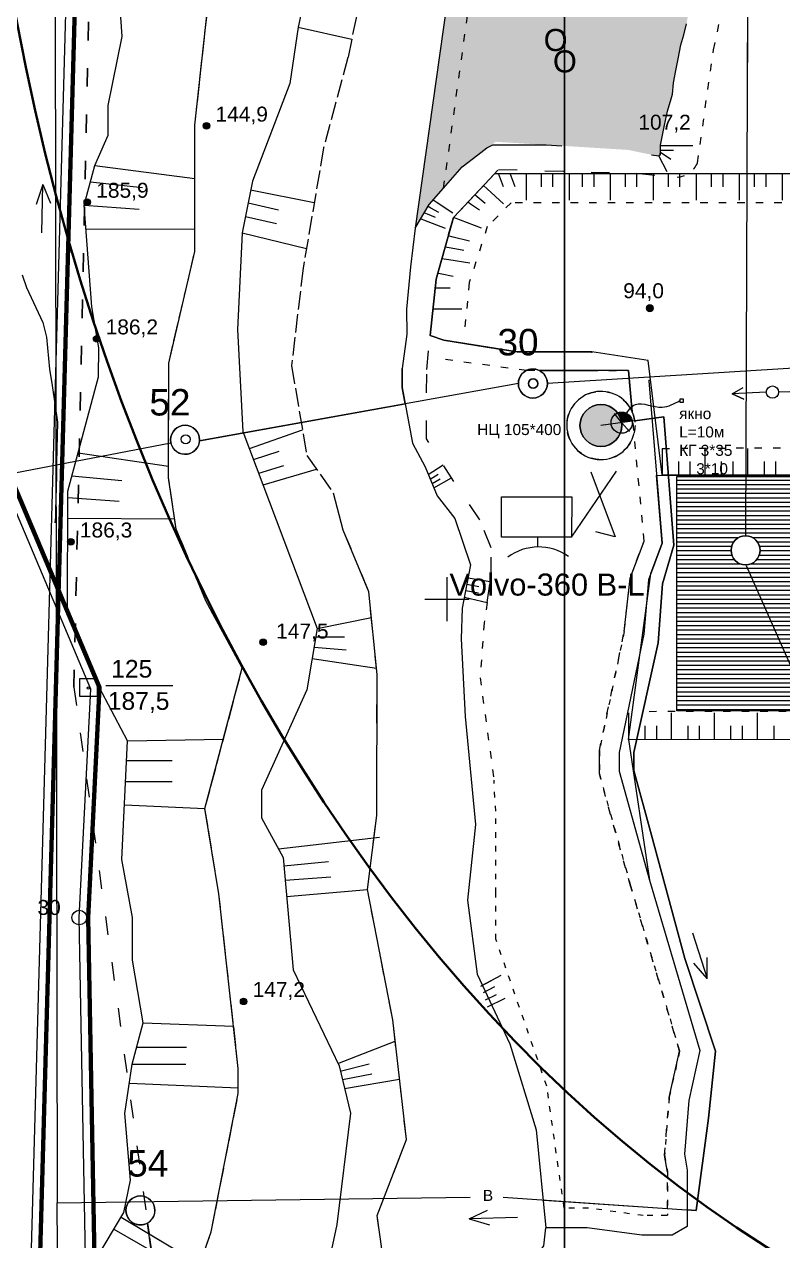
# Model space of a CAD drawing. Header units: millimetres. Extents: x 6127 to 9314, y 4730 to 7085.
# Drawn here: x 6904.1 to 7076.1, y 5654.5 to 5930.4 of the extents above; entities that cross this region are included whole.
import ezdxf

# ---------------------------------------------------------------- set-up
doc = ezdxf.new("R2010")
doc.units = ezdxf.units.MM
doc.header["$LTSCALE"] = 0.7
doc.linetypes.add('ACAD_ISO02W100', pattern=[15, 12, -3])
doc.linetypes.add('ACAD_ISO03W100', pattern=[30, 12, -18])
for name, color, linetype in [('відм', 14, 'Continuous'), ('горизонталі', 22, 'Continuous'), ('горный отвод', 7, 'Continuous'), ('Пикет', 7, 'Continuous'), ('свердловини', 7, 'Continuous'), ('чорн', 255, 'Continuous')]:
    doc.layers.add(name, color=color, linetype=linetype)
doc.layers.add('ИзосеймРадиус', color=90, linetype='Continuous', lineweight=30)
doc.layers.add('СейсмобезпечнаВідстань', color=210, linetype='Continuous', lineweight=30)
doc.styles.get("Standard").update_dxf_attribs({"font": 'arial.ttf'})

# ---------------------------------------------------------------- blocks, each defined once
blk = doc.blocks.new('2')
at = {"layer": 'чорн', "color": 7, "ltscale": 0.2, "transparency": 33554687}
for points in [[(5384.23, 2474.06), (5382.07, 2477.27), (5383.33, 2476.55), (5382.07, 2477.27), (5382.25, 2475.85)], [(5385.02, 2472.91), (5387.23, 2469.73), (5387.02, 2471.17), (5387.23, 2469.73), (5385.97, 2470.41)]]:
    blk.add_lwpolyline(points, dxfattribs=at)
blk.add_circle((5384.63, 2473.49), 0.697, dxfattribs=at)

msp = doc.modelspace()

# ---------------------------------------------------------------- hatches: boundary and pattern name
at = {"ltscale": 0.2, "true_color": 0x000000, "transparency": 33554687}
h = msp.add_hatch(color=18, dxfattribs=at)
h.dxf.hatch_style = 1
h.paths.add_polyline_path([(7038.7, 5842.24, 0.06527), (7038.16, 5841.93), (7039.62, 5840.02, 0.128712)])
h.paths.add_polyline_path([(7039.66, 5839.38, 0.033608), (7039.62, 5840.02), (7039.33, 5837.63, 0.094694)])
at = {"layer": 'відм', "ltscale": 0.2}
h = msp.add_hatch(color=0, dxfattribs=at)
h.dxf.hatch_style = 1
h.paths.add_polyline_path([(6946.18, 5907.33, 1), (6944.71, 5907.33, 1)])
h = msp.add_hatch(color=0, dxfattribs=at)
h.dxf.hatch_style = 1
h.paths.add_polyline_path([(6919.12, 5890.05, 1), (6917.66, 5890.05, 1)])
h = msp.add_hatch(color=0, dxfattribs=at)
h.dxf.hatch_style = 1
h.paths.add_polyline_path([(6921.25, 5859.06, 1), (6919.78, 5859.06, 1)])
h = msp.add_hatch(color=0, dxfattribs=at)
h.dxf.hatch_style = 1
h.paths.add_polyline_path([(6915.41, 5812.99, 1), (6913.94, 5812.99, 1)])
h = msp.add_hatch(color=0, dxfattribs=at)
h.dxf.hatch_style = 1
h.paths.add_polyline_path([(6959.02, 5790.22, 1), (6957.55, 5790.23, 1)])
h = msp.add_hatch(color=0, dxfattribs=at)
h.dxf.hatch_style = 1
h.paths.add_polyline_path([(6954.59, 5708.76, 1), (6953.13, 5708.76, 1)])
at = {"layer": 'чорн', "ltscale": 0.2, "transparency": 33554687}
h = msp.add_hatch(dxfattribs=at)
h.set_pattern_fill('_USER', color=8, pattern_type=0)
h.set_pattern_definition([(0, (0, 0), (0, 1), [])])
h.paths.add_polyline_path([(7181.6, 5850.99), (7179.51, 5851.83), (7181.6, 5852.29), (7181.6, 5858.91), (7145.05, 5856.6), (7145.05, 5827.84), (7181.6, 5827.84)])
h.paths.add_polyline_path([(7181.6, 5888.85), (7145.05, 5888.85), (7145.05, 5856.6), (7181.6, 5858.91)])
h.paths.add_polyline_path([(7145.05, 5888.85), (7129.11, 5888.85), (7129.11, 5855.6), (7145.05, 5856.6)])
h.paths.add_polyline_path([(7145.05, 5856.6), (7129.11, 5855.6), (7129.11, 5849.54), (7131.31, 5849.77, -1.044193), (7134.09, 5849.89, -0.957677), (7131.31, 5849.77), (7129.11, 5849.54), (7129.11, 5827.84), (7145.05, 5827.84)])
h.paths.add_polyline_path([(7145.05, 5827.59), (7129.11, 5827.59), (7081.21, 5827.75), (7081.21, 5777.42), (7082.42, 5774.68), (7145.05, 5774.68)])
h.paths.add_polyline_path([(7181.6, 5825.85), (7181.6, 5827.59), (7145.05, 5827.59), (7145.05, 5774.68), (7181.55, 5774.68)])
h.paths.add_polyline_path([(7173.87, 5821.36, -1), (7175.33, 5821.36, -1)], flags=16)
h.paths.add_polyline_path([(7067.78, 5807.78, -0.419098), (7064.44, 5811.07, -0.411677), (7067.7, 5814.36), (7067.75, 5827.84), (7052.16, 5827.84), (7052.16, 5774.68), (7081.21, 5774.68), (7081.21, 5777.42)])
h.paths.add_polyline_path([(7081.21, 5827.84), (7067.75, 5827.84), (7067.7, 5814.36, -0.416754), (7071.02, 5811.07, -0.409346), (7067.78, 5807.78), (7081.21, 5777.42)], flags=17)
h.paths.add_polyline_path([(7244.35, 6030.54), (7215.59, 6052.2), (7192.93, 6052.2), (7192.93, 6021.67), (7198.43, 6013.31), (7200.17, 6013.31), (7202.49, 6012.67), (7209.9, 6009.96), (7215.29, 6007.83), (7219.49, 6006.17), (7220.87, 6005.73), (7245, 6005.73), (7245, 6020.49)])
h.paths.add_polyline_path([(7192.93, 6052.2), (7145.05, 6052.2), (7145.05, 6023.93), (7191.45, 6023.93), (7192.93, 6021.67)])
h.paths.add_polyline_path([(7130.05, 5798.08), (7159.97, 5798.08), (7159.97, 5816.74), (7130.05, 5816.74)], flags=9)
h.paths.add_polyline_path([(7167.51, 5821.76), (7178.45, 5821.75), (7178.46, 5828.75), (7167.52, 5828.77)], flags=9)
h.paths.add_polyline_path([(7140.61, 6028.36), (7170.53, 6028.36), (7170.53, 6047.01), (7140.61, 6047.01)], flags=9)
h = msp.add_hatch(color=8, dxfattribs=at)
h.dxf.hatch_style = 1
h.paths.add_polyline_path([(7056.45, 5940.3), (7056.68, 5942.17), (7057.18, 5944.31), (7057.34, 5946.06), (7057.41, 5946.53), (7057.5, 5947.49), (7057.8, 5949.27), (7058.02, 5950.59), (7058.34, 5951.03), (7058.92, 5951.83), (7010.66, 5951.83), (7002.32, 5951.83), (6992.74, 5884.17), (6995.98, 5889.47), (6999.23, 5893.2), (7003.42, 5898.01), (7006.96, 5900.76), (7009.04, 5902.37), (7009.59, 5902.65), (7011.03, 5903.73), (7021.97, 5903.06), (7022.46, 5903.06), (7026.06, 5902.81), (7041.09, 5901.88), (7046.38, 5900.78), (7048.02, 5900.55), (7048.32, 5900.76), (7048.43, 5901.56), (7048.43, 5902.99), (7048.54, 5903.52), (7049.99, 5910.64), (7051.12, 5914.49), (7051.4, 5917.06), (7051.94, 5919.93), (7052.43, 5922.51), (7053.01, 5925.72), (7054.3, 5930.51), (7055.29, 5935.11), (7055.49, 5937.45), (7056.05, 5939.1)])
h.paths.add_polyline_path([(7042.04, 5904.6), (7055.62, 5904.59), (7055.63, 5911.59), (7042.04, 5911.61)], flags=24)
at = {"layer": 'чорн', "ltscale": 0.2}
h = msp.add_hatch(color=256, dxfattribs=at)
h.dxf.hatch_style = 1
h.paths.add_polyline_path([(7046.74, 5865.98, 1), (7045.27, 5865.98, 1)])
h = msp.add_hatch(color=5, dxfattribs=at)
h.dxf.hatch_style = 1
h.paths.add_polyline_path([(7030.15, 5839.38, 1), (7039.66, 5839.38, 1)])
at = {"layer": 'чорн', "ltscale": 0.2, "true_color": 0x000000, "transparency": 33554687}
h = msp.add_hatch(dxfattribs=at)
h.set_pattern_fill('ANGLE', color=18)
h.set_pattern_definition([(0, (0, 0), (0, 6.985), [5.08, -1.905]), (90, (0, 0), (-6.985, 4e-16), [5.08, -1.905])])
h.paths.add_polyline_path([(7040.72, 5842.17, 0.21866), (7038.71, 5842.25, -0.128712), (7039.62, 5840.03)])
h.paths.add_polyline_path([(7038.71, 5842.25, 0.06527), (7038.17, 5841.94), (7039.62, 5840.03, 0.128712)])
h.paths.add_polyline_path([(7039.62, 5840.03, -0.033608), (7039.67, 5839.39, -0.094694), (7039.33, 5837.64, 0.212662), (7041.21, 5838.21)])
h.paths.add_polyline_path([(7039.67, 5839.39, 0.033608), (7039.62, 5840.03), (7039.33, 5837.64, 0.094694)])
at = {"layer": 'чорн', "linetype": 'ACAD_ISO03W100', "ltscale": 0.2, "transparency": 33554687}
h = msp.add_hatch(color=8, dxfattribs=at)
h.dxf.hatch_style = 1
h.paths.add_polyline_path([(7038.7, 5842.24, -0.128712), (7039.62, 5840.02), (7042, 5840.34, 0.491349)])

# ---------------------------------------------------------------- linework, layer by layer
at = {"ltscale": 0.2, "transparency": 33554687}
msp.add_lwpolyline([(7052.8, 5844.67), (7053.66, 5844.67), (7053.66, 5845.38), (7052.8, 5845.38)], close=True, dxfattribs=at)
at = {"color": 3, "ltscale": 0.2, "transparency": 33554687}
for centre, radius in [((7031.15, 6019.46), 550), ((7118.46, 5800.5), 553)]:
    msp.add_circle(centre, radius, dxfattribs=at)
at = {"ltscale": 0.2, "transparency": 33554687}
msp.add_spline([(7039.62, 5840.02), (7042.74, 5844.13), (7048.83, 5843.55), (7052.8, 5845.04)], degree=3, dxfattribs=at)
at = {"layer": 'відм', "color": 0, "ltscale": 0.2}
for centre in [(6945.45, 5907.33), (6918.39, 5890.05), (6920.52, 5859.06), (6914.67, 5812.99), (6958.29, 5790.22), (6953.86, 5708.76)]:
    msp.add_circle(centre, 0.733, dxfattribs=at)
at = {"layer": 'горизонталі', "color": 32}
msp.add_lwpolyline([(6903.59, 5873.54), (6904.63, 5870.64), (6908.35, 5862.75), (6909.18, 5859.43), (6909.79, 5852.16), (6910.41, 5848.43), (6911.65, 5840.13), (6911.43, 5831), (6911.42, 5827.89), (6911.21, 5820.21), (6911.21, 5818.55), (6911, 5817.3)], dxfattribs=at)
at = {"layer": 'горный отвод', "color": 7, "ltscale": 0.2}
for points in [[(6920.99, 5597.24), (6918.57, 5727.75), (6921.2, 5779.95), (6861.62, 5921.06), (6818.67, 5957.18), (6574.79, 6074.63), (6708.61, 6295.21), (6826.26, 6401.67), (6833.8, 6396.61), (7051.54, 6540.28), (7160.22, 6601.81), (7192.29, 6603.48), (7213.58, 6592.73), (7445.46, 6392.76), (7810.88, 6317.34), (7811.33, 6268.71), (8210.3, 6210.63), (8208.53, 6196.59), (8208.57, 6196.32)], [(6920.99, 5597.24), (6918.58, 5727.75), (6921.21, 5779.95), (6861.62, 5921.06), (6818.67, 5957.19), (6574.8, 6074.63), (6708.61, 6295.21), (6826.26, 6401.67), (6833.8, 6396.61), (7051.54, 6540.27), (7160.22, 6601.81), (7192.29, 6603.48), (7213.58, 6592.73), (7445.46, 6392.75), (7810.88, 6317.34), (7811.33, 6268.7), (8210.3, 6210.62), (8208.53, 6196.59), (8208.57, 6196.32)], [(6920.99, 5597.24), (6918.58, 5727.75), (6921.21, 5779.95), (6861.62, 5921.06), (6818.67, 5957.19), (6574.8, 6074.63), (6708.61, 6295.21), (6826.26, 6401.67), (6833.8, 6396.61), (7051.54, 6540.27), (7160.22, 6601.81), (7192.29, 6603.48), (7213.58, 6592.73), (7445.46, 6392.75), (7810.88, 6317.34), (7811.33, 6268.7), (8210.3, 6210.62), (8208.53, 6196.59), (8208.57, 6196.32)], [(6920.99, 5597.24), (6918.58, 5727.75), (6921.21, 5779.95), (6861.62, 5921.06), (6818.67, 5957.19), (6574.8, 6074.63), (6708.62, 6295.21), (6826.26, 6401.67), (6833.8, 6396.61), (7051.54, 6540.27), (7160.22, 6601.81), (7192.29, 6603.48), (7213.58, 6592.73), (7445.46, 6392.75), (7810.87, 6317.34), (7811.33, 6268.7), (8210.29, 6210.62), (8208.53, 6196.59), (8208.57, 6196.32)], [(7101.75, 5118.13), (6763.7, 5216.95), (6669.54, 5363.81), (6703.57, 5437.88), (6904.12, 5595.57), (6921.23, 6210.33), (7090.25, 6238.81), (7199.86, 6190.22), (7293.11, 6086.23), (7361.1, 6123.46), (7378.12, 6087.96), (7340.09, 6060.82), (7338.46, 5566.72), (7475, 5378.32), (7101.75, 5118.13)], [(6918.96, 5598.23), (6916.57, 5727.78), (6919.17, 5779.59), (6859.96, 5919.83)]]:
    msp.add_lwpolyline(points, dxfattribs=at)
at = {"layer": 'горный отвод', "color": 2, "lineweight": 200, "ltscale": 0.2}
msp.add_lwpolyline([(6920.99, 5597.24), (6918.57, 5727.75), (6921.2, 5779.95), (6861.62, 5921.06), (6818.67, 5957.18), (6574.79, 6074.63), (6708.61, 6295.21), (6826.26, 6401.68), (6833.8, 6396.61), (7051.54, 6540.28), (7160.22, 6601.81), (7192.29, 6603.48), (7213.58, 6592.73), (7445.46, 6392.76), (7810.88, 6317.34), (7811.34, 6268.71), (8210.3, 6210.63), (8208.53, 6196.59), (8208.57, 6196.32)], dxfattribs=at)
at = {"layer": 'горный отвод', "color": 1, "lineweight": 200, "ltscale": 0.2}
msp.add_lwpolyline([(7101.39, 5120.34), (6764.99, 5218.68), (6671.84, 5363.97), (6705.21, 5436.59), (6906.11, 5594.56), (6923.21, 6208.61), (7089.99, 6236.71), (7198.64, 6188.54), (7292.67, 6083.68), (7360.2, 6120.66), (7375.56, 6088.62), (7338.07, 6061.87), (7336.43, 5566.06), (7472.15, 5378.8)], close=True, dxfattribs=at)
at = {"layer": 'горный отвод', "color": 7, "ltscale": 0.2}
for centre, radius in [((7019.54, 5848.89), 1.06), ((6940.71, 5836.25), 1.02)]:
    msp.add_circle(centre, radius, dxfattribs=at)
at = {"layer": 'ИзосеймРадиус', "color": 6, "lineweight": 40, "ltscale": 0.2, "transparency": 33554687}
for centre in [(7199.06, 6028.97), (7033.19, 6020.11)]:
    msp.add_ellipse(centre, major_axis=(6.57, -414.64), ratio=0.737732, dxfattribs=at)
at = {"layer": 'Пикет', "color": 7, "ltscale": 0.2}
for p in [(7032.85, 5856.02), (7045.83, 5849.61), (7048.78, 5812.68)]:
    msp.add_point(p, dxfattribs=at)
at = {"layer": 'свердловини', "color": 5, "linetype": 'ACAD_ISO03W100', "lineweight": 30, "ltscale": 0.5}
msp.add_line((6924.75, 6203.86), (6915.37, 5780.04), dxfattribs=at)
at = {"layer": 'свердловини', "color": 7, "ltscale": 0.5}
for p, q in [((7069.19, 6181.27), (7067.7, 5814.36)), ((7222.2, 5861.47), (7022.76, 5848.89)), ((7016.18, 5848.9), (6943.86, 5835.87)), ((6937.37, 5835.38), (6828.24, 5814.5)), ((7067.85, 5807.62), (7156.74, 5606.64))]:
    msp.add_line(p, q, dxfattribs=at)
at = {"layer": 'свердловини', "color": 5, "linetype": 'ACAD_ISO03W100', "ltscale": 0.5}
msp.add_line((6915.37, 5780.04), (6941.49, 5589.87), dxfattribs=at)
at = {"layer": 'свердловини', "color": 7}
for centre in [(7019.47, 5848.9), (6940.58, 5836.13), (7067.73, 5811.07), (6930.45, 5661.36)]:
    msp.add_circle(centre, 3.29, dxfattribs=at)
at = {"layer": 'СейсмобезпечнаВідстань', "color": 6, "ltscale": 0.2, "transparency": 33554687}
msp.add_line((7026.63, 6434.74), (7026.63, 5605.56), dxfattribs=at)
at = {"layer": 'чорн', "color": 1, "lineweight": 0, "ltscale": 0.2}
msp.add_line((6923.21, 6208.61), (6906.11, 5594.56), dxfattribs=at)
at = {"layer": 'чорн', "color": 7, "lineweight": 0, "ltscale": 0.2}
for p, q in [((7069.19, 6181.27), (7068.13, 5921.73)), ((6942.81, 5907.53), (6945.92, 5935.9)), ((6942.78, 5878.82), (6942.81, 5907.53)), ((6936.87, 5853.5), (6942.78, 5878.82)), ((6999.26, 5858.7), (7008.66, 5857.23)), ((7008.66, 5857.23), (7015.88, 5856.09)), ((7015.88, 5856.09), (7032.82, 5856.09)), ((6936.84, 5827.54), (6936.87, 5853.5)), ((6989.81, 5848), (6989.82, 5852.28)), ((7020.94, 5851.84), (7032.53, 5851.84)), ((7041.15, 5851.84), (7041.54, 5847.54)), ((6990.5, 5844.27), (6989.81, 5848)), ((7041.54, 5847.54), (7042.01, 5842.44)), ((6943.86, 5835.87), (6990.5, 5844.27)), ((6974.29, 5841.35), (6943.86, 5835.87)), ((7042.57, 5840.42), (7049.19, 5841.31)), ((7049.19, 5841.31), (7051.47, 5812.24)), ((6938.58, 5815.85), (6936.84, 5827.54)), ((6976.47, 5815.61), (6974.27, 5824.03)), ((6945.27, 5799.62), (6938.58, 5815.85)), ((6982.27, 5801.69), (6976.47, 5815.61)), ((7041.54, 5804.73), (7044.71, 5813.18)), ((7051.47, 5812.24), (7048.9, 5803.45)), ((7040.22, 5792.68), (7041.54, 5804.73)), ((6984.12, 5782.88), (6982.27, 5801.69)), ((7048.9, 5803.45), (7047.87, 5790.09)), ((6953.57, 5784.44), (6945.27, 5799.62)), ((7047.87, 5790.09), (7042.41, 5765.19)), ((6945.1, 5752.51), (6953.57, 5784.44)), ((6984.09, 5750.9), (6984.12, 5782.88)), ((7034.56, 5760.34), (7034.56, 5765.67)), ((6948.25, 5733.13), (6945.1, 5752.51)), ((6981.95, 5734.12), (6984.09, 5750.9)), ((7046.39, 5746.47), (7053.98, 5718.48)), ((6952.65, 5693.57), (6948.25, 5733.13)), ((6987.7, 5704.58), (6981.95, 5734.12)), ((7053.98, 5718.48), (7060.87, 5697.5)), ((7007.92, 5712.35), (7012.26, 5714.7)), ((6990.79, 5677.47), (6987.7, 5704.58)), ((7050.41, 5686.97), (7052.75, 5697.5)), ((7060.87, 5697.5), (7059.29, 5682.31)), ((6952.65, 5687.87), (6952.65, 5693.57)), ((6946.52, 5656.52), (6952.65, 5687.87)), ((7059.29, 5682.31), (7056.54, 5661.36)), ((6984.12, 5660.19), (6990.79, 5677.47)), ((7050.04, 5670.06), (7049.34, 5673.89)), ((7021.99, 5663.71), (7050.03, 5661.8)), ((7054.5, 5661.5), (7054.49, 5657.73)), ((7056.54, 5661.36), (7054.5, 5661.5)), ((6987.74, 5634.54), (6984.12, 5660.19)), ((6932.4, 5656.02), (6943.91, 5649.13)), ((6943.91, 5649.13), (6946.52, 5656.52)), ((7021.98, 5653.32), (7022.4, 5657.44)), ((7031.77, 5657.43), (7026.54, 5657.43)), ((7026.54, 5657.43), (7026.54, 5652.44)), ((7044.2, 5655.72), (7031.77, 5657.43)), ((7051.04, 5655.71), (7044.2, 5655.72)), ((7054.49, 5657.73), (7051.04, 5655.71))]:
    msp.add_line(p, q, dxfattribs=at)
at = {"layer": 'чорн', "color": 18, "ltscale": 0.2, "true_color": 0x000000, "transparency": 33554687}
for p, q in [((7055.8, 5902.82), (7048.43, 5902.82)), ((7051.37, 5901.75), (7048.43, 5901.75)), ((7050.74, 5899.73), (7048.43, 5901.27)), ((7049.91, 5896.9), (7048.02, 5900.55)), ((6997.55, 5890.04), (6996.88, 5890.49)), ((7001.33, 5887.54), (6997.55, 5890.04)), ((6995.56, 5887.33), (6994.85, 5887.63)), ((6997.4, 5886.54), (6995.56, 5887.33)), ((6996.35, 5888.65), (6995.7, 5889.01)), ((6998.13, 5887.69), (6996.35, 5888.65)), ((6994.77, 5885.97), (6994.02, 5886.27)), ((6999.67, 5884.04), (6994.77, 5885.97))]:
    msp.add_line(p, q, dxfattribs=at)
at = {"layer": 'чорн', "color": 7, "ltscale": 0.5}
for p, q in [((6920.14, 5898.31), (6942.8, 5895.4)), ((6919.13, 5894.65), (6930.89, 5893.34)), ((6917.66, 5889.32), (6930.14, 5888.45)), ((6918.08, 5883.87), (6942.78, 5884)), ((6916.3, 5833.16), (6936.84, 5830.18)), ((6914.89, 5827.97), (6926.21, 5826.92)), ((6913.95, 5823.03), (6925.64, 5822.2)), ((6913.95, 5818.37), (6938.23, 5818.22)), ((6927.51, 5767.89), (6949.27, 5768.2)), ((6927.3, 5763.38), (6937.67, 5763.37)), ((6927.08, 5758.62), (6937.66, 5758.6)), ((6926.83, 5753.34), (6945.1, 5752.51)), ((6931.09, 5703.87), (6951.59, 5703.11)), ((6929.63, 5698.37), (6940.89, 5698.36)), ((6928.61, 5694.52), (6940.76, 5694.51)), ((6927.97, 5690.21), (6952.65, 5689.15)), ((6926.05, 5659.82), (6943.91, 5649.13)), ((6924.45, 5657.14), (6935.46, 5650.74))]:
    msp.add_line(p, q, dxfattribs=at)
at = {"layer": 'чорн', "color": 1, "ltscale": 0.2, "transparency": 33554687}
for p, q in [((7012.83, 5893.48), (7011.7, 5896.52)), ((7015.48, 5893.48), (7014.32, 5896.52)), ((7018.05, 5890.52), (7018.05, 5896.52)), ((7021.4, 5893.48), (7021.4, 5896.52)), ((7024.03, 5893.48), (7024.03, 5896.52)), ((7027.75, 5890.52), (7027.75, 5896.52)), ((7030.76, 5893.48), (7030.76, 5896.52)), ((7033.39, 5893.48), (7033.39, 5896.52)), ((7037.11, 5890.52), (7037.11, 5896.52)), ((7040.47, 5893.48), (7040.47, 5896.52)), ((7043.09, 5893.48), (7043.09, 5896.52)), ((7046.82, 5890.52), (7046.82, 5896.52)), ((7050.22, 5893.48), (7050.22, 5896.52)), ((7052.85, 5893.48), (7052.85, 5896.52)), ((7056.57, 5890.52), (7056.57, 5896.52)), ((7060, 5893.48), (7060, 5896.52)), ((7062.62, 5893.48), (7062.62, 5896.52)), ((7066.35, 5890.52), (7066.35, 5896.52)), ((7069.77, 5893.48), (7069.77, 5896.52)), ((7072.4, 5893.48), (7072.4, 5896.52)), ((7076.12, 5890.52), (7076.12, 5896.52)), ((7009.1, 5893.08), (7008.3, 5893.83)), ((7012.79, 5889.64), (7009.1, 5893.08)), ((7005.56, 5889.45), (7004.71, 5890.02)), ((7006.82, 5891.24), (7006.28, 5891.69)), ((7008.64, 5889.76), (7006.82, 5891.24)), ((7007.4, 5888.22), (7005.56, 5889.45)), ((7007.83, 5884.11), (7001.45, 5886.55)), ((7001.38, 5882.12), (7000.29, 5882.4)), ((7005.09, 5881.19), (7001.38, 5882.12)), ((7000.93, 5879.56), (6999.56, 5879.8)), ((7003.78, 5879.07), (7000.93, 5879.56)), ((6999.35, 5877.08), (6998.82, 5877.16)), ((7000.4, 5876.92), (6999.35, 5877.08)), ((7005.21, 5876.19), (7000.4, 5876.92)), ((6998.46, 5873.74), (6997.9, 5873.85)), ((7001.43, 5873.18), (6998.46, 5873.74)), ((7000.74, 5870.52), (6997.32, 5870.52)), ((7003.36, 5865.76), (6996.82, 5865.76)), ((7048.77, 5834.18), (7048.77, 5828.18)), ((7058.48, 5834.18), (7058.48, 5828.18)), ((7068.2, 5834.18), (7068.2, 5828.18)), ((7052.49, 5831.22), (7052.49, 5828.18)), ((7055.12, 5831.22), (7055.12, 5828.18)), ((7062.2, 5831.22), (7062.2, 5828.18)), ((7064.83, 5831.22), (7064.83, 5828.18)), ((7071.93, 5831.22), (7071.93, 5828.18)), ((7074.55, 5831.22), (7074.55, 5828.18)), ((7041.17, 5774.18), (7041.17, 5768.18)), ((7050.88, 5774.18), (7050.88, 5768.18)), ((7060.6, 5774.18), (7060.6, 5768.18)), ((7070.38, 5774.18), (7070.38, 5768.18)), ((7044.89, 5771.23), (7044.89, 5768.18)), ((7047.52, 5771.23), (7047.52, 5768.18)), ((7054.6, 5771.23), (7054.6, 5768.18)), ((7057.23, 5771.23), (7057.23, 5768.18)), ((7064.33, 5771.23), (7064.33, 5768.18)), ((7066.95, 5771.23), (7066.95, 5768.18)), ((7074.1, 5771.23), (7074.1, 5768.18))]:
    msp.add_line(p, q, dxfattribs=at)
at = {"layer": 'чорн', "color": 7, "linetype": 'ACAD_ISO03W100', "ltscale": 0.2}
for p, q in [((7046.16, 5896.28), (7043, 5896.59)), ((7032.53, 5851.84), (7041.15, 5851.84)), ((7044.71, 5813.18), (7042.45, 5837.67)), ((7034.56, 5765.67), (7040.22, 5792.68)), ((7041.64, 5735), (7034.56, 5760.34)), ((7052.75, 5697.5), (7041.64, 5735)), ((7049.34, 5673.89), (7050.41, 5686.97)), ((7050.03, 5661.8), (7050.04, 5670.06))]:
    msp.add_line(p, q, dxfattribs=at)
at = {"layer": 'чорн', "lineweight": 0, "ltscale": 0.2}
for p, q in [((7032.53, 5851.84), (7020.94, 5851.84)), ((7041.15, 5851.84), (7032.53, 5851.84)), ((7041.54, 5847.54), (7041.15, 5851.84)), ((7042.01, 5842.44), (7041.54, 5847.54))]:
    msp.add_line(p, q, dxfattribs=at)
at = {"layer": 'чорн', "ltscale": 0.2}
for p, q in [((7049.19, 5841.31), (7034.91, 5839.38)), ((7051.47, 5812.24), (7049.19, 5841.31)), ((7048.9, 5803.45), (7051.47, 5812.24)), ((7047.87, 5790.09), (7048.9, 5803.45)), ((7042.41, 5765.19), (7047.87, 5790.09)), ((7042.41, 5761.15), (7042.41, 5765.19)), ((7046.39, 5746.47), (7042.41, 5761.15)), ((7053.98, 5718.48), (7046.39, 5746.47)), ((7060.87, 5697.5), (7053.98, 5718.48)), ((7059.29, 5682.31), (7060.87, 5697.5)), ((7056.54, 5661.36), (7059.29, 5682.31))]:
    msp.add_line(p, q, dxfattribs=at)
at = {"layer": 'чорн', "color": 1, "lineweight": 0, "ltscale": 0.2, "transparency": 33554687}
for p, q in [((7012.34, 5814.04), (7012.35, 5823.19)), ((7012.35, 5823.19), (7028.29, 5823.22)), ((7028.29, 5823.22), (7028.27, 5814.02)), ((7028.27, 5814.02), (7012.34, 5814.04))]:
    msp.add_line(p, q, dxfattribs=at)
at = {"layer": 'чорн', "color": 7, "linetype": 'ACAD_ISO03W100', "ltscale": 0.5}
msp.add_line((7009.99, 5811.67), (7007.48, 5818), dxfattribs=at)
at = {"layer": 'чорн', "color": 7, "ltscale": 0.2, "transparency": 33554687}
for p, q in [((6999.99, 5804.99), (6999.99, 5794.99)), ((6994.99, 5799.99), (7004.99, 5799.99))]:
    msp.add_line(p, q, dxfattribs=at)
at = {"layer": 'чорн', "ltscale": 0.2, "transparency": 33554687}
for q in [(6994.99, 5799.99), (6999.99, 5799.99)]:
    msp.add_line((6994.99, 5799.99), q, dxfattribs=at)
at = {"layer": 'чорн', "color": 7, "ltscale": 0.2}
msp.add_line((6922.61, 5780.44), (6937.8, 5780.42), dxfattribs=at)
at = {"layer": 'чорн', "color": 255, "lineweight": 0, "ltscale": 0.2}
for p, q in [((7042.41, 5765.19), (7042.41, 5761.15)), ((7042.41, 5761.15), (7046.39, 5746.47))]:
    msp.add_line(p, q, dxfattribs=at)
at = {"layer": 'чорн', "color": 5, "lineweight": 0, "ltscale": 0.2}
for p, q in [((6938.1, 5614.55), (6932.06, 5658.5)), ((6932.06, 5658.5), (6932.4, 5656.02))]:
    msp.add_line(p, q, dxfattribs=at)
at = {"layer": 'чорн', "color": 7, "ltscale": 0.2}
for points in [[(7050.93, 6297.9), (7027.87, 6239.55), (6918.97, 6216.32), (6910.66, 6204.42), (6911.6, 5663.07), (7005.23, 5664.36)], [(6966.26, 5929.74), (6978.39, 5927.02)], [(6955.45, 5892.83), (6969.89, 5889.98)], [(6954.87, 5889.89), (6961.79, 5888.29)], [(6954.26, 5886.78), (6961.34, 5885.2)], [(6953.53, 5883.04), (6968.11, 5879.54)], [(7045.81, 5849.54), (7048.77, 5812.71), (7045.74, 5804.39)], [(6955.17, 5834.15), (6967.21, 5838.37)], [(6956.11, 5831.66), (6961.91, 5833.52)], [(6957.28, 5828.54), (6963.01, 5830.28)], [(6958.27, 5825.91), (6970.43, 5829.44)], [(6995.75, 5828.28), (6999.14, 5830.43)], [(6996.19, 5827.23), (6997.98, 5828.32)], [(6996.63, 5826.19), (6998.48, 5827.25)], [(6997.03, 5825.26), (7001.01, 5827.51)], [(7004.8, 5804.83), (7009.79, 5803.99)], [(7004.24, 5801.99), (7007.12, 5801.41)], [(7004.52, 5803.41), (7007.23, 5802.9)], [(7003.94, 5800.47), (7009.1, 5799.23)], [(6970.56, 5793.31), (6982.85, 5795.82)], [(6970.25, 5791.42), (6976.73, 5791.41)], [(6969.86, 5789.11), (6977.12, 5788.5)], [(6969.42, 5786.51), (6983.98, 5784.35)], [(6961.74, 5743.4), (6984.69, 5746.02)], [(6963.01, 5739.52), (6973.15, 5740.46)], [(6963.29, 5736.26), (6973.61, 5737.03)], [(6963.62, 5732.53), (6981.95, 5734.12)], [(7007.67, 5712.22), (7010.09, 5713.53)], [(7008.27, 5710.8), (7010.83, 5712.11)], [(7008.75, 5709.08), (7011.23, 5710.35)], [(7009.19, 5707.5), (7013.2, 5709.47)], [(6975.25, 5694.71), (6988.25, 5699.77)], [(6975.8, 5692.96), (6982.31, 5694.62)], [(6976.26, 5691.05), (6982.93, 5692.33)], [(6976.75, 5689), (6989.23, 5691.1)], [(7012.75, 5664.34), (7056.54, 5661.36)], [(6911.99, 5601.7), (6911.6, 5663.07)]]:
    msp.add_lwpolyline(points, dxfattribs=at)
at = {"layer": 'чорн', "color": 7, "ltscale": 0.5}
for points in [[(6971.14, 5952.72), (6966.26, 5929.74), (6964.37, 5916.91), (6955.84, 5894.77), (6953.53, 5883.04), (6952.48, 5861.15), (6953.72, 5837.98), (6970.56, 5793.31), (6968.22, 5779.39), (6957.94, 5756.67), (6957.94, 5750.39), (6962.85, 5741.37), (6965.08, 5715.93), (6975.52, 5694.15), (6978.08, 5683.45), (6975.02, 5658.13), (6968.32, 5627.03)], [(6920.34, 5650.24), (6926.69, 5660.9), (6928.21, 5668.24), (6926.95, 5683.32), (6928.61, 5694.52), (6931.09, 5703.87), (6928.68, 5718.15), (6928.69, 5727.76), (6926.25, 5740.96), (6927.51, 5767.89), (6920.35, 5781.44), (6913.92, 5796.79), (6913.95, 5824.52), (6920.98, 5850.44), (6920.99, 5856.99), (6919.46, 5866.26), (6917.66, 5889.32), (6920.14, 5898.31), (6923.15, 5905.19), (6923.15, 5911.98), (6926.3, 5927.6), (6925.4, 5940.76)], [(7003.2, 5790.99), (7004.13, 5773.39), (7006.43, 5748.88), (7004.63, 5731.72), (7006.81, 5714.97), (7014.23, 5699.14), (7020.26, 5679.67), (7022.4, 5657.44)], [(6920.79, 5466.74), (6914.85, 5468.71), (6921.03, 5477.33), (6929.1, 5498.92), (6936.08, 5509.98), (6948.62, 5528.55), (6955.98, 5548.26), (6972.12, 5575.57), (6985.33, 5589.67), (6996.29, 5604.71), (7006.58, 5625.15), (7015.6, 5644.57), (7021.98, 5653.32), (7022.4, 5657.44)], [(7026.54, 5657.43), (7026.54, 5652.44), (7017.72, 5637.9), (7013.68, 5621.81), (6990.43, 5588.84), (6972.58, 5570.05), (6956.45, 5537.28), (6940.03, 5508.77), (6929.68, 5491.01), (6924.82, 5481.47), (6921.03, 5477.33)]]:
    msp.add_lwpolyline(points, dxfattribs=at)
at = {"layer": 'чорн', "color": 7, "linetype": 'ACAD_ISO02W100', "ltscale": 0.5}
for points in [[(6983.65, 5952.71), (6977.54, 5922.87), (6972, 5902.35), (6967.35, 5875.08), (6964.73, 5853), (6968.19, 5832.6), (6974.27, 5824.03)], [(6941.22, 5641.49), (6946.52, 5656.52), (6952.65, 5687.87), (6952.65, 5693.57), (6948.25, 5733.13), (6945.1, 5752.51), (6953.57, 5784.44), (6945.27, 5799.62), (6938.58, 5815.85), (6936.84, 5827.54), (6936.87, 5853.5), (6942.78, 5878.82), (6942.81, 5907.53), (6945.92, 5935.9)]]:
    msp.add_lwpolyline(points, dxfattribs=at)
at = {"layer": 'чорн', "color": 18, "ltscale": 0.2, "true_color": 0x000000, "transparency": 33554687}
msp.add_lwpolyline([(7002.32, 5951.83), (6992.74, 5884.17)], dxfattribs=at)
at = {"layer": 'чорн', "color": 18, "linetype": 'ACAD_ISO03W100', "ltscale": 0.2, "true_color": 0x000000, "transparency": 33554687}
msp.add_lwpolyline([(6999.23, 5893.2), (7006.71, 5947.29), (7057.51, 5947.29)], dxfattribs=at)
at = {"layer": 'чорн', "color": 7, "linetype": 'ACAD_ISO03W100', "ltscale": 0.2, "transparency": 33554687}
msp.add_lwpolyline([(7056.82, 5898.95), (7060.45, 5924.58), (7064.94, 5945.49)], dxfattribs=at)
at = {"layer": 'чорн', "color": 7, "ltscale": 0.2, "transparency": 33554687}
for points in [[(7046.38, 5900.78), (7048.02, 5900.55), (7048.32, 5900.76), (7048.43, 5901.56), (7048.43, 5902.99), (7049.35, 5907.53), (7049.99, 5910.64), (7050.82, 5913.46), (7051.12, 5914.49), (7051.4, 5917.06), (7051.94, 5919.93), (7052.43, 5922.51), (7053.01, 5925.72), (7053.7, 5927.99), (7054.3, 5930.51)], [(6992.74, 5884.17), (6995.98, 5889.47), (6999.23, 5893.2), (7003.42, 5898.01), (7006.96, 5900.76), (7009.04, 5902.37), (7010.39, 5903.06), (7013.03, 5903.06), (7017.97, 5903.06), (7022.46, 5903.06), (7026.06, 5902.81)]]:
    msp.add_lwpolyline(points, dxfattribs=at)
at = {"layer": 'чорн', "color": 1, "ltscale": 0.2, "transparency": 33554687}
for points in [[(7048.43, 5901.27), (7048.32, 5900.76)], [(7128.52, 5896.52), (7128.52, 5828.07), (7048.77, 5828.18), (7045.61, 5854.11), (7032.82, 5856.09), (7015.88, 5856.09), (6999.26, 5858.7), (6996.2, 5859.81), (6997.54, 5872.57), (7001.45, 5886.55), (7010.83, 5896.52), (7187.21, 5896.52)], [(7187.21, 5896.52), (7187.21, 5768.12), (7041.17, 5768.18), (7046.26, 5805.8), (7048.77, 5812.71), (7047.54, 5828.07)], [(7047.54, 5828.07), (7128.52, 5828.18), (7128.52, 5896.52)], [(7008.78, 5894.34), (7001.45, 5886.55), (6997.54, 5872.57), (6996.2, 5859.81), (6999.26, 5858.7), (7015.88, 5856.09), (7032.82, 5856.09), (7032.82, 5856.09)], [(7028.27, 5814.02), (7038.46, 5829.03)], [(7032.66, 5828.86), (7038.13, 5814.15), (7033.73, 5815.23)], [(7020.58, 5811.83), (7020.58, 5814.03)], [(7041.17, 5768.18), (7045.93, 5736.24)]]:
    msp.add_lwpolyline(points, dxfattribs=at)
at = {"layer": 'чорн', "color": 7, "linetype": 'ACAD_ISO03W100', "ltscale": 0.5}
for points in [[(7007.48, 5818), (7001.56, 5826.66), (6995.37, 5836.32), (6995.39, 5852.11), (6997.54, 5872.57), (7001.45, 5886.55), (7011.7, 5897.44), (7043, 5896.59), (7052.22, 5895.69)], [(6987.74, 5634.54), (6984.12, 5660.19), (6990.79, 5677.47), (6987.7, 5704.58), (6981.95, 5734.12), (6984.09, 5750.9), (6984.12, 5782.88), (6982.27, 5801.69), (6976.47, 5815.61)], [(7009.1, 5799.23), (7009.98, 5805.35), (7009.99, 5811.67)]]:
    msp.add_lwpolyline(points, dxfattribs=at)
at = {"layer": 'чорн', "color": 5, "ltscale": 0.2}
for points in [[(6908.12, 5883.11), (6908.35, 5894.04), (6906.78, 5889.49)], [(6908.35, 5894.04), (6910.09, 5889.78)], [(7055.68, 5724.35), (7059.02, 5713.94), (7059.02, 5718.75)], [(7059.02, 5713.94), (7055.99, 5717.4)], [(7005.03, 5659.45), (7009.2, 5661.39)], [(7015.96, 5659.73), (7005.03, 5659.45), (7009.65, 5658.1)]]:
    msp.add_lwpolyline(points, dxfattribs=at)
at = {"layer": 'чорн', "color": 1, "linetype": 'ACAD_ISO03W100', "ltscale": 0.2, "transparency": 33554687}
for points in [[(7048.77, 5834.18), (7122.56, 5834.64), (7122.13, 5889.9), (7014.55, 5889.9), (7009.14, 5884.5), (7005.05, 5871.78), (7003.89, 5860.09)], [(7045.86, 5774.55), (7181.55, 5774.62), (7181.6, 5825.85)]]:
    msp.add_lwpolyline(points, dxfattribs=at)
at = {"layer": 'чорн', "color": 7, "ltscale": 0.15, "transparency": 33554687}
for points in [[(6992.74, 5884.17), (6991.74, 5875.35), (6990.82, 5865.76), (6990.89, 5860.06), (6989.82, 5852.28), (6989.81, 5848), (6992.15, 5835.35), (6995.02, 5829.99), (6997.79, 5823.45), (7001.76, 5818.32), (7005.36, 5807.74), (7003.45, 5797.97), (7003.2, 5790.99)], [(7045.74, 5804.39), (7044.65, 5792.02), (7039.03, 5765.2), (7039.02, 5760.95), (7045.93, 5736.24), (7057.36, 5697.66), (7054.84, 5686.3), (7053.84, 5674.12), (7054.51, 5670.47), (7054.49, 5657.73), (7051.04, 5655.71), (7044.2, 5655.72), (7031.77, 5657.43), (7022.4, 5657.44)]]:
    msp.add_lwpolyline(points, dxfattribs=at)
at = {"layer": 'чорн', "ltscale": 0.2}
msp.add_lwpolyline([(7032.82, 5856.09), (7015.88, 5856.09), (7008.66, 5857.23), (6999.26, 5858.7)], dxfattribs=at)
at = {"layer": 'чорн', "color": 7, "linetype": 'ACAD_ISO03W100', "ltscale": 0.2}
for points in [[(7040.22, 5792.68), (7041.54, 5804.73), (7044.71, 5813.18), (7041.54, 5847.54), (7041.15, 5851.84), (7032.53, 5851.84), (7018, 5851.84), (6999.64, 5854.35)], [(7009.1, 5799.23), (7008.44, 5794.64), (7007.51, 5782.18), (7010.66, 5758.94)]]:
    msp.add_lwpolyline(points, dxfattribs=at)
at = {"layer": 'чорн', "ltscale": 0.2, "transparency": 33554687}
for points in [[(7039.62, 5840.02), (7039.62, 5840.02), (7038.01, 5842.13)], [(7039.62, 5840.02), (7039.62, 5840.02), (7039.62, 5840.02), (7039.62, 5840.02), (7040.87, 5842.48)], [(7039.62, 5840.02), (7039.33, 5837.63)], [(7039.62, 5840.02), (7039.62, 5840.02), (7039.62, 5840.02)], [(7039.62, 5840.02), (7039.62, 5840.02), (7041.36, 5838.02)]]:
    msp.add_lwpolyline(points, dxfattribs=at)
at = {"layer": 'чорн', "color": 1, "ltscale": 0.2, "transparency": 33554687}
msp.add_lwpolyline([(7052.16, 5827.84), (7182.29, 5827.84), (7182.29, 5774.68), (7052.16, 5774.68)], close=True, dxfattribs=at)
at = {"layer": 'чорн', "color": 7, "linetype": 'ACAD_ISO03W100', "ltscale": 0.15}
msp.add_lwpolyline([(7040.22, 5792.68), (7034.56, 5765.67), (7034.56, 5760.34), (7041.64, 5735), (7052.75, 5697.5), (7050.41, 5686.97), (7049.34, 5673.89), (7050.04, 5670.06), (7050.03, 5660.3), (7049.83, 5660.18), (7044.51, 5660.19), (7032.08, 5661.89), (7026.58, 5661.9), (7022.63, 5689.54), (7011.08, 5722.86), (7011.09, 5733.3), (7011.07, 5745.86), (7011.04, 5751.88), (7010.66, 5758.94)], dxfattribs=at)
at = {"layer": 'чорн', "color": 7, "ltscale": 0.2}
msp.add_lwpolyline([(6916.74, 5782.01), (6920.62, 5782), (6920.61, 5777.92), (6916.73, 5777.92)], close=True, dxfattribs=at)
for centre, radius in [((7046.01, 5865.98), 0.733), ((6918.65, 5779.83), 0.28), ((6916.57, 5727.78), 1.67)]:
    msp.add_circle(centre, radius, dxfattribs=at)
at = {"layer": 'чорн', "linetype": 'ACAD_ISO03W100', "ltscale": 0.2}
msp.add_circle((7034.91, 5839.38), 7.74, dxfattribs=at)
at = {"layer": 'чорн', "ltscale": 0.2}
msp.add_circle((7034.91, 5839.38), 4.75, dxfattribs=at)
at = {"layer": 'чорн', "ltscale": 0.2, "transparency": 33554687}
msp.add_circle((7039.62, 5840.02), 2.41, dxfattribs=at)
at = {"layer": 'чорн', "color": 7, "linetype": 'ACAD_ISO03W100', "ltscale": 0.2}
msp.add_arc((7051.78, 5901.2), 5.52, 274.5975, 335.9365, dxfattribs=at)
at = {"layer": 'чорн', "color": 7, "lineweight": 0, "ltscale": 0.2}
for centre, radius, start, end in [((7046.01, 5865.98), 0.733, 0, 180), ((7046.01, 5865.98), 0.733, 180, 0), ((7019.47, 5848.9), 3.29, 63.4721, 180), ((7019.47, 5848.9), 3.29, 0, 63.4721), ((7019.47, 5848.9), 3.29, 180, 0), ((7019.54, 5848.89), 1.06, 0, 180), ((7019.54, 5848.89), 1.06, 180, 0), ((7034.91, 5839.38), 7.74, 23.2954, 180), ((7034.91, 5839.38), 4.75, 0, 180), ((6940.58, 5836.13), 3.29, 0, 180), ((7034.91, 5839.38), 7.74, 180, 347.2417), ((7034.91, 5839.38), 4.75, 180, 0), ((6940.58, 5836.13), 3.29, 180, 355.573), ((6940.58, 5836.13), 3.29, 355.573, 0), ((7067.73, 5811.07), 3.29, 0, 180), ((7067.73, 5811.07), 3.29, 180, 0), ((6930.45, 5661.36), 3.29, 0, 180), ((6930.45, 5661.36), 3.29, 180, 299.4349), ((6930.45, 5661.36), 3.29, 299.4349, 0)]:
    msp.add_arc(centre, radius, start, end, dxfattribs=at)
at = {"layer": 'чорн', "color": 255, "lineweight": 0, "ltscale": 0.2}
msp.add_arc((7034.91, 5839.38), 7.74, 7.6995, 23.2954, dxfattribs=at)
at = {"layer": 'чорн', "color": 1, "ltscale": 0.2, "transparency": 33554687}
msp.add_arc((7020.78, 5800.14), 11.69, 54.6841, 126.6921, dxfattribs=at)

# ---------------------------------------------------------------- block references
at = {"layer": 'чорн', "color": 7, "transparency": 33554687, "xscale": 1.999999999999999, "yscale": 1.999999999999999, "zscale": 1.999999999999999, "rotation": 237.8306776929358}
msp.add_blockref('2', (8620.11, 17596.78), dxfattribs=at)

# ---------------------------------------------------------------- texts
at = {"ltscale": 0.2, "transparency": 33554687, "insert": (7006.84, 5839.71), "char_height": 2.5, "attachment_point": 1}
msp.add_mtext_dynamic_manual_height_columns('НЦ 105*400', width=24.929, gutter_width=12.5, heights=[0], dxfattribs=at)
at = {"color": 1, "ltscale": 0.2, "transparency": 33554687, "insert": (7000.55, 5805.8), "char_height": 5, "attachment_point": 1}
msp.add_mtext_dynamic_manual_height_columns('Volvo-360 B-L', width=68.3234, gutter_width=12.5, heights=[0], dxfattribs=at)
at = {"layer": 'свердловини', "ltscale": 0.5}
for s, p in [('30', (7011.45, 5855.28)), ('52', (6932.49, 5841.64)), ('54', (6927.46, 5669.03))]:
    msp.add_text(s, height=6, rotation=0.0699, dxfattribs=at).set_placement(p)
at = {"layer": 'чорн', "color": 1, "ltscale": 0.2, "transparency": 33554687, "char_height": 5, "attachment_point": 1}
for insert in [(7021.93, 5929.31), (7024.02, 5924.46)]:
    msp.add_mtext_dynamic_manual_height_columns('{\\C256;\\c0;О}', width=25.692, gutter_width=12.5, heights=[12.17], dxfattribs=dict(at, insert=insert))
at = {"layer": 'чорн', "color": 7, "ltscale": 0.2, "attachment_point": 1, "rotation": 359.9325}
for s, width, insert, char_height in [('144,9', 2.4374, (6947.49, 5911.71), 3.4), ('185,9', 2.4374, (6920.43, 5894.44), 3.4), ('94,0', 2.4374, (7039.97, 5871.65), 3.4), ('186,2', 2.4374, (6922.56, 5863.45), 3.4), ('186,3', 2.4374, (6916.72, 5817.38), 3.4), ('147,5', 2.4374, (6961.24, 5794.47), 3.4), ('125', 1.2254, (6923.83, 5786.21), 4), ('187,5', 1.2254, (6923.06, 5778.91), 4), ('30', 2.4374, (6907.1, 5731.77), 3.4), ('147,2', 2.4374, (6955.9, 5713.15), 3.4)]:
    msp.add_mtext_dynamic_manual_height_columns(s, width=width, gutter_width=12.5, heights=[0], dxfattribs=dict(at, insert=insert, char_height=char_height))
at = {"layer": 'чорн', "color": 7, "ltscale": 0.2, "transparency": 33554687, "insert": (7043.41, 5909.87), "char_height": 3.4, "attachment_point": 1, "rotation": 359.9325}
msp.add_mtext_dynamic_manual_height_columns('107,2', width=2.4374, gutter_width=12.5, heights=[0], dxfattribs=at)
at = {"layer": 'чорн', "color": 7, "ltscale": 0.2, "transparency": 33554687, "insert": (7052.66, 5843.33), "char_height": 2.5, "attachment_point": 1}
msp.add_mtext_dynamic_manual_height_columns('якно\\PL=10м\\PКГ 3*35\\P    3*10', width=18.9821, gutter_width=12.5, heights=[0], dxfattribs=at)
at = {"layer": 'чорн', "ltscale": 0.2, "insert": (7008.13, 5666), "char_height": 2.5, "attachment_point": 1}
msp.add_mtext_dynamic_manual_height_columns('{\\C7;В}', width=5.538, gutter_width=12.5, heights=[0], dxfattribs=at)

doc.saveas('drawing.dxf')
